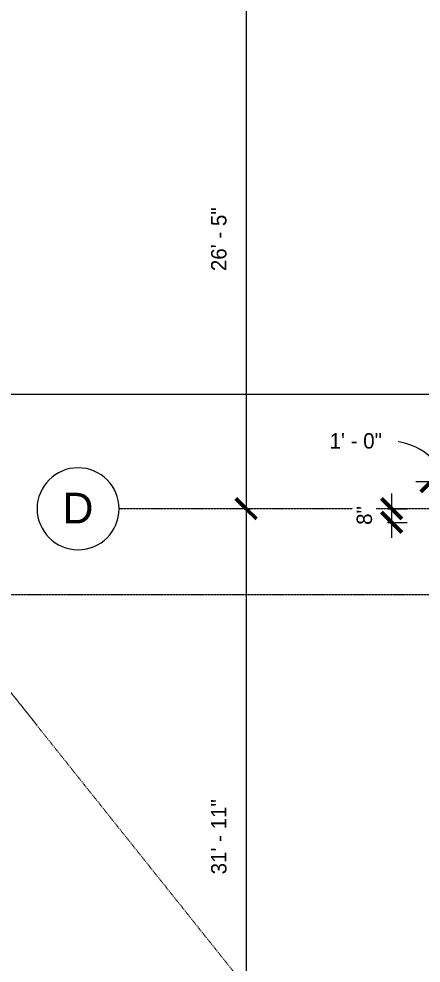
# Model space of a CAD drawing. Header units: inches. Extents: x -4182 to -1315, y 10161 to 12038.
# Drawn here: x -3809 to -3574, y 11191 to 11744 of the extents above; entities that cross this region are included whole.
import ezdxf

# ---------------------------------------------------------------- set-up
doc = ezdxf.new("R2010")
doc.units = ezdxf.units.IN
doc.header["$MEASUREMENT"] = 0
doc.linetypes.add('Double Dash 3_8_', pattern=[1, 0.375, -0.125, 0.125, -0.125, 0.125, -0.125])
doc.linetypes.add('Grid Line 1_2_', pattern=[0.875, 0.5, -0.125, 0.125, -0.125])
for name, color, linetype, lineweight in [('A-ANNO-DIMS', 211, 'Continuous', 9), ('A-ANNO-DIMS-96', 211, 'Continuous', 9), ('C-PROP-LINE', 91, 'Double Dash 3_8_', 9), ('G-ANNO-SYMB', 111, 'Continuous', 9), ('S-GRID', 1, 'Continuous', 9), ('S-GRID-IDEN', 1, 'Continuous', 9)]:
    doc.layers.add(name, color=color, linetype=linetype, lineweight=lineweight)
doc.styles.add('Arial', font='arial.ttf', dxfattribs={"height": 18})
doc.styles.add('Century Gothic', font='', dxfattribs={"height": 9})
doc.styles.get('Century Gothic').set_extended_font_data('Century Gothic')
doc.dimstyles.new('OD__1_16__Tol__', dxfattribs={"dimscale": 12, "dimtxt": 9.397514, "dimasz": 1, "dimexe": 0.75, "dimexo": 0.5, "dimgap": 0.75, "dimtad": 1, "dimdec": 4, "dimrnd": 0.0625, "dimzin": 3, "dimdsep": 46, "dimlunit": 4, "dimtxsty": 'Century Gothic', "dimblk1": 'OBLIQUE', "dimblk2": 'OBLIQUE', "dimsah": 1, "dimcen": 0.09, "dimdle": 0.75, "dimazin": 0, "dimtfac": 1, "dimtdec": 4, "dimtix": 1, "dimtmove": 0, "dimatfit": 3, "dimfxl": 1, "dimtvp": 1, "dimtfill": 1, "dimfrac": 2, "dimtolj": 1, "dimtzin": 0, "dimarcsym": 2})
doc.dimstyles.new('OD__1_16__Tol___1', dxfattribs={"dimscale": 12, "dimtxt": 9.397514, "dimasz": 1, "dimexe": 0.75, "dimexo": 0.5, "dimgap": 0.75, "dimtad": 1, "dimdec": 4, "dimrnd": 0.0625, "dimzin": 3, "dimdsep": 46, "dimlunit": 4, "dimtxsty": 'Century Gothic', "dimblk1": 'OBLIQUE', "dimblk2": 'OBLIQUE', "dimsah": 1, "dimcen": 0.09, "dimdle": 0.75, "dimazin": 0, "dimtfac": 1, "dimtdec": 4, "dimtix": 1, "dimtmove": 1, "dimatfit": 3, "dimfxl": 1, "dimtvp": 1, "dimtfill": 1, "dimfrac": 2, "dimtolj": 1, "dimtzin": 0, "dimarcsym": 2})

# ---------------------------------------------------------------- blocks, each defined once
blk = doc.blocks.new('Family - ___-1442676-STRUCTURAL SCHEMATIC  - 1ST FLOOR')
at = {"layer": 'C-PROP-LINE'}
blk.add_line((-4124.19, 11738), (-2969.59, 10291.07), dxfattribs=at)
blk = doc.blocks.new('DIMBLOCK11-STRUCTURAL SCHEMATIC  - 1ST FLOOR')
at = {"layer": 'A-ANNO-DIMS-96', "lineweight": 50}
for p, q in [((-3676.05, 11773.9), (-3682.05, 11779.9)), ((-3676.05, 11773.9), (-3670.05, 11767.9)), ((-3676.05, 11456.9), (-3682.05, 11462.9)), ((-3676.05, 11456.9), (-3670.05, 11450.9))]:
    blk.add_line(p, q, dxfattribs=at)
at = {"layer": 'A-ANNO-DIMS-96'}
for p, q in [((-3676.05, 11782.9), (-3676.05, 11456.9)), ((-3673.56, 11773.9), (-3685.05, 11773.9)), ((-3676.05, 11773.9), (-3673.56, 11773.9)), ((-3673.56, 11456.9), (-3685.05, 11456.9)), ((-3676.05, 11456.9), (-3673.56, 11456.9))]:
    blk.add_line(p, q, dxfattribs=at)
at = {"layer": 'A-ANNO-DIMS-96', "color": 0, "insert": (-3696.58, 11596.15), "char_height": 9, "width": 46.1821, "attachment_point": 1, "rotation": 90, "line_spacing_factor": 0.984502, "style": 'Century Gothic', "bg_fill": 3, "box_fill_scale": 1.25, "bg_fill_color": 256, "bg_fill_true_color": 13158600, "bg_fill_transparency": 0}
blk.add_mtext('26\' - 5"', dxfattribs=at)
blk = doc.blocks.new('_Oblique')
at = {"color": 0, "linetype": 'ByBlock', "lineweight": -2}
blk.add_line((-0.5, -0.5), (0.5, 0.5), dxfattribs=at)
blk = doc.blocks.new('DIMBLOCK12-STRUCTURAL SCHEMATIC  - 1ST FLOOR')
at = {"layer": 'A-ANNO-DIMS-96', "lineweight": 50}
for p, q in [((-3676.05, 11456.9), (-3682.05, 11462.9)), ((-3676.05, 11456.9), (-3670.05, 11450.9)), ((-3676.05, 11073.9), (-3682.05, 11079.9)), ((-3676.05, 11073.9), (-3670.05, 11067.9))]:
    blk.add_line(p, q, dxfattribs=at)
at = {"layer": 'A-ANNO-DIMS-96'}
for p, q in [((-3673.56, 11456.9), (-3685.05, 11456.9)), ((-3676.05, 11456.9), (-3676.05, 11073.9)), ((-3676.05, 11456.9), (-3673.56, 11456.9)), ((-3673.56, 11073.9), (-3685.05, 11073.9)), ((-3676.05, 11073.9), (-3673.56, 11073.9))]:
    blk.add_line(p, q, dxfattribs=at)
at = {"layer": 'A-ANNO-DIMS-96', "color": 0, "insert": (-3696.58, 11242.65), "char_height": 9, "width": 54.5951, "attachment_point": 1, "rotation": 90, "line_spacing_factor": 0.984502, "style": 'Century Gothic', "bg_fill": 3, "box_fill_scale": 1.25, "bg_fill_color": 256, "bg_fill_true_color": 13158600, "bg_fill_transparency": 0}
blk.add_mtext('31\' - 11"', dxfattribs=at)
blk = doc.blocks.new('Grid - Grid Head - Circle-50561-STRUCTURAL SCHEMATIC  - 1ST FLOOR')
at = {"layer": 'S-GRID-IDEN'}
for start, end in [(360, 180), (180, 360)]:
    blk.add_arc((0, 0), 0.25, start, end, dxfattribs=at)
blk = doc.blocks.new('DIMBLOCK23-STRUCTURAL SCHEMATIC  - 1ST FLOOR')
at = {"layer": 'A-ANNO-DIMS-96', "lineweight": 50}
for p, q in [((-3567.7, 11472.87), (-3561.7, 11478.87)), ((-3555.7, 11472.87), (-3549.7, 11478.87)), ((-3567.7, 11472.87), (-3573.7, 11466.87)), ((-3555.7, 11472.87), (-3561.7, 11466.87))]:
    blk.add_line(p, q, dxfattribs=at)
at = {"layer": 'A-ANNO-DIMS-96'}
for p, q in [((-3576.7, 11472.87), (-3546.7, 11472.87)), ((-3567.7, 11475.36), (-3567.7, 11463.87)), ((-3567.7, 11472.87), (-3567.7, 11475.36)), ((-3555.7, 11475.36), (-3555.7, 11463.87)), ((-3555.7, 11472.87), (-3555.7, 11475.36))]:
    blk.add_line(p, q, dxfattribs=at)
blk.add_ellipse((-3595.71, 11472.87), major_axis=(34.01, 0), ratio=0.710604, start_param=0, end_param=1.570796, dxfattribs=at)
at = {"layer": 'A-ANNO-DIMS-96', "color": 0, "insert": (-3627.19, 11501.19), "char_height": 9, "width": 37.7691, "attachment_point": 1, "line_spacing_factor": 0.984502, "style": 'Century Gothic', "bg_fill": 3, "box_fill_scale": 1.25, "bg_fill_color": 256, "bg_fill_true_color": 13158600, "bg_fill_transparency": 0}
blk.add_mtext('1\' - 0"', dxfattribs=at)
blk = doc.blocks.new('DIMBLOCK28-STRUCTURAL SCHEMATIC  - 1ST FLOOR')
at = {"layer": 'A-ANNO-DIMS-96'}
for p, q in [((-3590.81, 11439.9), (-3590.81, 11465.9)), ((-3593.29, 11456.9), (-3581.81, 11456.9)), ((-3590.81, 11456.9), (-3593.29, 11456.9)), ((-3593.29, 11448.9), (-3581.81, 11448.9)), ((-3590.81, 11448.9), (-3593.29, 11448.9))]:
    blk.add_line(p, q, dxfattribs=at)
at = {"layer": 'A-ANNO-DIMS-96', "lineweight": 50}
for p, q in [((-3590.81, 11456.9), (-3596.81, 11462.9)), ((-3590.81, 11448.9), (-3596.81, 11454.9)), ((-3590.81, 11456.9), (-3584.81, 11450.9)), ((-3590.81, 11448.9), (-3584.81, 11442.9))]:
    blk.add_line(p, q, dxfattribs=at)
at = {"layer": 'A-ANNO-DIMS-96', "color": 0, "insert": (-3611.34, 11447.45), "char_height": 9, "width": 13.067, "attachment_point": 1, "rotation": 90, "line_spacing_factor": 0.984502, "style": 'Century Gothic', "bg_fill": 3, "box_fill_scale": 1.25, "bg_fill_color": 256, "bg_fill_true_color": 13158600, "bg_fill_transparency": 0}
blk.add_mtext('8"', dxfattribs=at)

msp = doc.modelspace()

# ---------------------------------------------------------------- linework, layer by layer
at = {"layer": 'G-ANNO-SYMB'}
msp.add_line((-4124.13543, 11523.97754), (-1352.53416, 11523.97754), dxfattribs=at)
at = {"layer": 'S-GRID', "linetype": 'Grid Line 1_2_'}
msp.add_line((-1362.80331, 11406.39539), (-3886.22241, 11406.39539), dxfattribs=at)

# ---------------------------------------------------------------- block references
at = {"layer": 'C-PROP-LINE'}
msp.add_blockref('Family - ___-1442676-STRUCTURAL SCHEMATIC  - 1ST FLOOR', (0, 0), dxfattribs=at)
at = {"layer": 'S-GRID-IDEN', "xscale": 95.99999999999994, "yscale": 95.99999999999994, "zscale": 95.99999999999994, "rotation": 89.99999999999962}
msp.add_blockref('Grid - Grid Head - Circle-50561-STRUCTURAL SCHEMATIC  - 1ST FLOOR', (-3774.49332, 11456.89539), dxfattribs=at)

# ---------------------------------------------------------------- texts
at = {"layer": 'S-GRID-IDEN', "insert": (-3783.65567, 11466.27621), "char_height": 18, "width": 22.119, "attachment_point": 1, "style": 'Arial'}
msp.add_mtext('D', dxfattribs=at)

# ---------------------------------------------------------------- next in the draw order: dimensions: what is measured, and where the dimension line sits
at = {"layer": 'A-ANNO-DIMS'}
dim = msp.add_linear_dim(base=(-3676.04682, 11456.89539), p1=(-3667.56153, 11773.89539), p2=(-3667.56153, 11456.89539), angle=90, dimstyle='OD__1_16__Tol__', override={"dimpost": '<>', "dimfxl": 317}, dxfattribs=at)
dim.commit()
dim.dimension.update_dxf_attribs({"geometry": 'DIMBLOCK11-STRUCTURAL SCHEMATIC  - 1ST FLOOR', "text_midpoint": (-3689.77319, 11615.39539)})
dim = msp.add_linear_dim(base=(-3555.70325, 11472.87285), p1=(-3567.70325, 11481.35814), p2=(-3555.70325, 11481.35814), dimstyle='OD__1_16__Tol___1', override={"dimpost": '<>', "dimfxl": 12}, dxfattribs=at)
dim.commit()
dim.dimension.update_dxf_attribs({"geometry": 'DIMBLOCK23-STRUCTURAL SCHEMATIC  - 1ST FLOOR', "text_midpoint": (-3608.30336, 11495.19286), "dimtype": 160})

# ---------------------------------------------------------------- next in the draw order: dimensions: what is measured, and where the dimension line sits
dim = msp.add_linear_dim(base=(-3676.04682, 11073.89539), p1=(-3667.56153, 11456.89539), p2=(-3667.56153, 11073.89539), angle=90, dimstyle='OD__1_16__Tol__', override={"dimpost": '<>', "dimfxl": 383}, dxfattribs=at)
dim.commit()
dim.dimension.update_dxf_attribs({"geometry": 'DIMBLOCK12-STRUCTURAL SCHEMATIC  - 1ST FLOOR', "text_midpoint": (-3689.77319, 11265.39539)})

# ---------------------------------------------------------------- next in the draw order: linework, layer by layer
at = {"layer": 'S-GRID', "linetype": 'Grid Line 1_2_'}
msp.add_line((-1362.80331, 11456.89539), (-3750.49332, 11456.89539), dxfattribs=at)

# ---------------------------------------------------------------- next in the draw order: dimensions: what is measured, and where the dimension line sits
at = {"layer": 'A-ANNO-DIMS'}
dim = msp.add_linear_dim(base=(-3590.80829, 11456.89539), p1=(-3599.29357, 11448.89539), p2=(-3599.29357, 11456.89539), angle=90, dimstyle='OD__1_16__Tol__', override={"dimpost": '<>', "dimfxl": 8}, dxfattribs=at)
dim.commit()
dim.dimension.update_dxf_attribs({"geometry": 'DIMBLOCK28-STRUCTURAL SCHEMATIC  - 1ST FLOOR', "text_midpoint": (-3604.53467, 11452.89539)})

doc.saveas('drawing.dxf')
